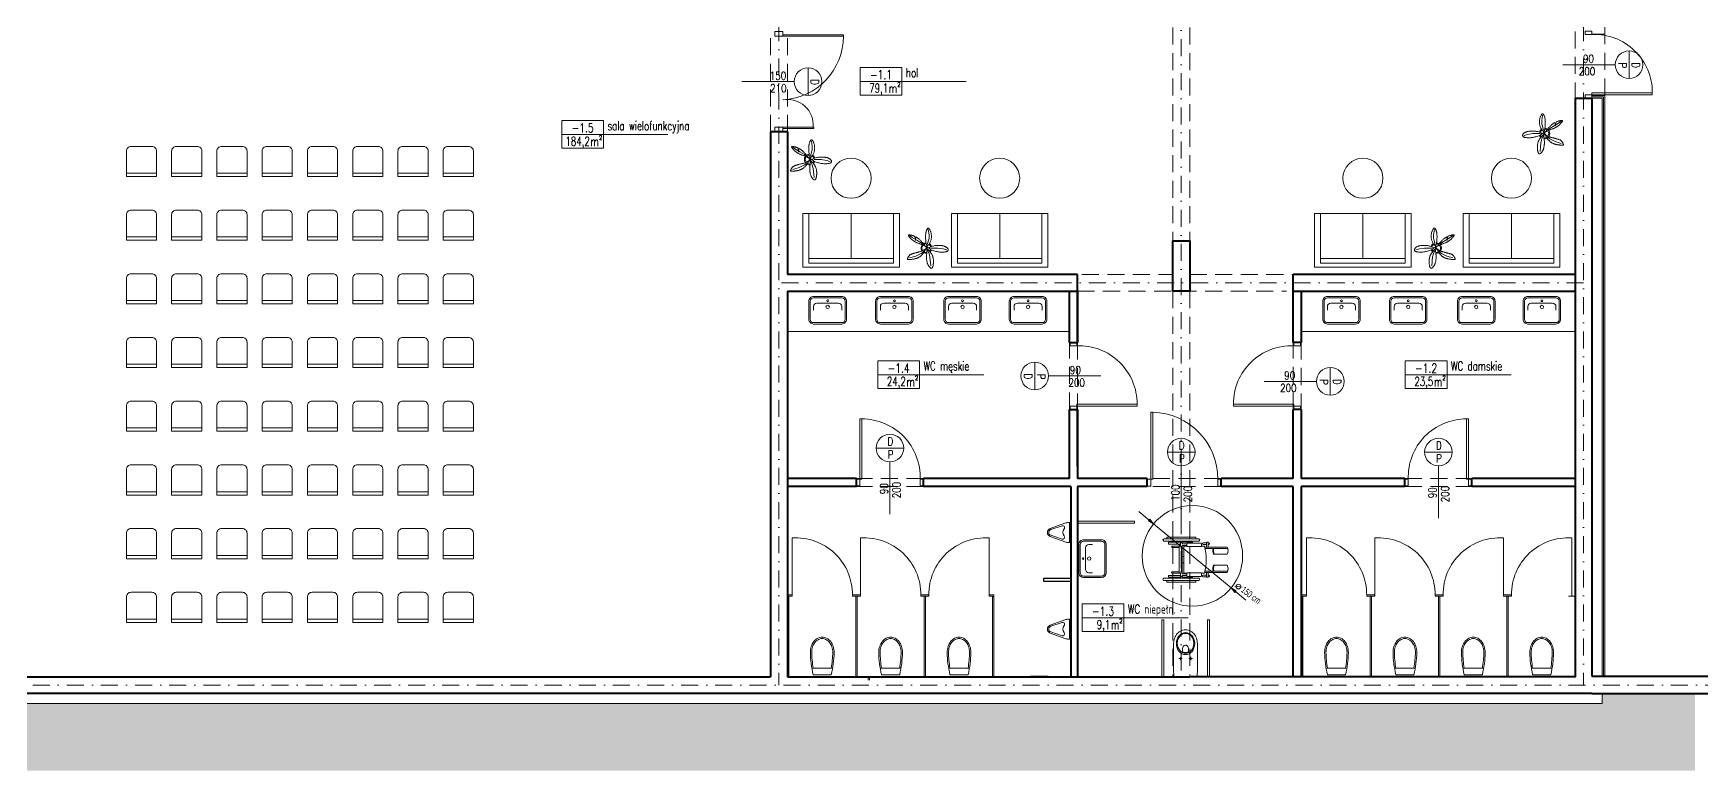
# Model space of a CAD drawing. Header units: millimetres. Extents: x -105266 to 178069, y 491 to 168574.
# Drawn here: x 16105 to 18593, y 27217 to 28316 of the extents above; entities that cross this region are included whole.
import ezdxf
from ezdxf.enums import TextEntityAlignment as Align

# ---------------------------------------------------------------- set-up
doc = ezdxf.new("R2010")
doc.units = ezdxf.units.MM
doc.linetypes.add('DASHDOT', pattern=[25.4, 12.7, -6.35, 0, -6.35])
doc.linetypes.add('DASHED', pattern=[19.05, 12.7, -6.35])
for name, color, linetype, lineweight in [('A- NAD', 111, 'DASHED', 15), ('A- TM meble', 9, 'Continuous', 13), ('A-MEBLE', 253, 'Continuous', 5), ('A-OSIE', 7, 'DASHDOT', 0), ('A-SCIANY DZIAŁOWE', 1, 'Continuous', 40), ('A-STOLARKA OKIENNA', 1, 'Continuous', 5), ('A-wykończenia', 6, 'Continuous', 13), ('A08_OPIS DRZWI_OKIEN', 9, 'Continuous', 9), ('A10_MATERIAL', 251, 'Continuous', 0), ('A13_WYPOSAZENIE SANITARNE', 41, 'Continuous', 9), ('A16_OPIS_POM', 2, 'Continuous', 9), ('SANITARIATY', 9, 'Continuous', 5), ('sciany murowane', 3, 'Continuous', 40), ('stolarka', 1, 'Continuous', 5)]:
    doc.layers.add(name, color=color, linetype=linetype, lineweight=lineweight)
doc.styles.add('ROMANS', font='romans', dxfattribs={"width": 0.7})
doc.styles.add('WYM', font='ROMANS.SHX', dxfattribs={"width": 0.75})

# ---------------------------------------------------------------- blocks, each defined once
blk = doc.blocks.new('MW-0-105')
at = {"layer": 'A13_WYPOSAZENIE SANITARNE', "linetype": 'ByBlock'}
for points in [[(-21, -41), (21, -41, 0.414214), (28, -34), (28, -7, 0.414214), (21, 0), (-21, 0, 0.414214), (-28, -7), (-28, -34, 0.414214)], [(-21, -39), (21, -39, 0.414214), (26, -34), (26, -7, 0.414214), (21, -2), (-21, -2, 0.414214), (-26, -7), (-26, -34, 0.414214)]]:
    blk.add_lwpolyline(points, format="xyb", close=True, dxfattribs=at)
blk.add_lwpolyline([(21, -20.5), (21, -15, 0.414214), (16, -10), (-16, -10, 0.414214), (-21, -15), (-21, -20.5)], format="xyb", dxfattribs=at)
for centre, radius in [((0, -15.5), 2.5), ((0, -6.3), 1.29)]:
    blk.add_circle(centre, radius, dxfattribs=at)
blk = doc.blocks.new('A$C3C107989')
at = {"layer": 'A13_WYPOSAZENIE SANITARNE', "lineweight": 0}
for points in [[(17.6, 0), (17.7, -12), (17.8, -23.9), (17.8, -47.8), (17.8, -49.8), (17.6, -51.8), (17.3, -53.7), (16.9, -55.7), (16.3, -57.6), (15.5, -59.4), (14.6, -61.2), (13.5, -62.8), (12.3, -64.3), (10.8, -65.7), (9.3, -67), (7.6, -68), (5.8, -68.8), (3.9, -69.5), (2, -69.9), (0, -70), (-2, -69.9), (-4, -69.5), (-5.8, -68.8), (-7.6, -68), (-9.3, -67), (-10.9, -65.7), (-12.3, -64.3), (-13.6, -62.8), (-14.7, -61.2), (-15.6, -59.4), (-16.3, -57.6), (-16.9, -55.7), (-17.3, -53.7), (-17.6, -51.8), (-17.8, -49.8), (-17.8, -47.8), (-17.8, -23.9), (-17.7, -12), (-17.6, 0)], [(-17.6, 0), (17.6, 0)]]:
    blk.add_lwpolyline(points, dxfattribs=at)
at = {"layer": 'A13_WYPOSAZENIE SANITARNE'}
for points in [[(-7.8, -24.5), (-7.8, -29.5)], [(7.7, -24.8), (7.7, -29.3)], [(-10.4, -27), (-5.1, -27)], [(5.1, -27), (10.2, -27)]]:
    blk.add_lwpolyline(points, dxfattribs=at)
at = {"layer": 'A13_WYPOSAZENIE SANITARNE', "lineweight": 0}
for points in [[(-7.8, -27.7), (-7.5, -27.7), (-7.2, -27.5), (-7.1, -27.3), (-7, -27), (-7.1, -26.7), (-7.2, -26.5), (-7.5, -26.3), (-7.8, -26.2), (-8, -26.3), (-8.3, -26.5), (-8.5, -26.7), (-8.5, -27), (-8.5, -27.3), (-8.3, -27.5), (-8, -27.7)], [(-4.5, -37.9), (-4.4, -37.6), (-4.3, -37.3), (-4.1, -37.1), (-3.8, -36.9), (-2.9, -36.5), (-2, -36.3), (-1, -36.1), (0, -36.1), (1, -36.1), (2, -36.3), (2.9, -36.5), (3.8, -36.9), (4.1, -37.1), (4.3, -37.3), (4.4, -37.6), (4.4, -37.9), (4.4, -40.7), (4.3, -42.1), (4, -43.5), (3.8, -44.2), (3.5, -44.9), (3.1, -45.5), (2.6, -46), (2, -46.4), (1.4, -46.7), (0.7, -47), (0, -47), (-0.7, -47), (-1.4, -46.7), (-2.1, -46.4), (-2.6, -46), (-3.1, -45.5), (-3.5, -44.9), (-3.8, -44.2), (-4, -43.5), (-4.3, -42.1), (-4.4, -40.7)]]:
    blk.add_lwpolyline(points, close=True, dxfattribs=at)
blk.add_circle((7.7, -27), 0.752, dxfattribs=at)
for centre, major_axis, ratio in [((0, -49.5), (0, -16.5), 0.829441), ((0, -49.9), (0, -14.8), 0.831158)]:
    blk.add_ellipse(centre, major_axis=major_axis, ratio=ratio, start_param=0, end_param=6.283185, dxfattribs=at)
blk = doc.blocks.new('ME-KRZ1')
at = {"linetype": 'Continuous'}
blk.add_line((45, 5), (0, 5), dxfattribs=at)
blk.add_lwpolyline([(0, 38, -0.414214), (7, 45), (38, 45, -0.414214), (45, 38), (45, 0), (0, 0)], format="xyb", close=True, dxfattribs=at)
blk = doc.blocks.new('A$C4C0942FF')
at = {"layer": 'A- TM meble', "rotation": 180}
for p in [(180, 0), (247.5, 0), (315, 0), (382.5, 0), (450, 0), (517.5, 0), (585, 0), (652.5, 0)]:
    blk.add_blockref('ME-KRZ1', p, dxfattribs=at)
blk = doc.blocks.new('MW-0-152')
at = {"layer": 'A13_WYPOSAZENIE SANITARNE', "linetype": 'ByBlock'}
blk.add_line((-15.5, -10), (15.5, -10), dxfattribs=at)
blk.add_lwpolyline([(-13.5, 0, 0.053819), (-17.7, -33.3, 0.078305), (-16.3, -42.2, 0.087719), (-12.6, -49.3, 0.105432), (-6.6, -54.4, 0.122623), (0, -56, 0.122623), (6.6, -54.4, 0.105432), (12.6, -49.3, 0.087719), (16.3, -42.2, 0.078305), (17.7, -33.3, 0.053819), (13.5, 0)], format="xyb", close=True, dxfattribs=at)
blk.add_lwpolyline([(-13.5, -10, 0.037963), (-15.7, -33.3, 0.078126), (-14.4, -41.6, 0.087719), (-11, -48.1, 0.105432), (-5.6, -52.6, 0.122623), (0, -54, 0.122623), (5.6, -52.6, 0.105432), (11, -48.1, 0.087719), (14.4, -41.6, 0.078126), (15.7, -33.3, 0.037963), (13.5, -10)], format="xyb", dxfattribs=at)
blk = doc.blocks.new('A$C0A0820CA')
at = {"layer": 'A-STOLARKA OKIENNA'}
for points in [[(5, 5), (5, 95), (8, 95), (8, 5)], [(0, 5), (5, 5), (5, -5), (0, -5)], [(95, 5), (100, 5), (100, -5), (95, -5)]]:
    blk.add_lwpolyline(points, close=True, dxfattribs=at)
blk.add_arc((8.4, 8.4), 86.6, 357.7776, 90.2803, dxfattribs=at)
blk = doc.blocks.new('MW-0-174')
at = {"layer": 'A13_WYPOSAZENIE SANITARNE'}
for points in [[(-6, -28.7, 0.71055), (6, -28.7), (14.2, -5.4, 0.08401), (15, -0.5), (15, 0), (-15, 0), (-15, -0.5, 0.08401), (-14.2, -5.4)], [(6, -7.5, -0.647842), (10, -11.2), (4.2, -28, -0.71055), (-4.2, -28), (-10, -11.2, -0.763455), (-5.2, -8, 0.366262), (5.2, -8, -0.077354)]]:
    blk.add_lwpolyline(points, format="xyb", close=True, dxfattribs=at)
blk = doc.blocks.new('A$C7F4767DA')
at = {"layer": 'A-STOLARKA OKIENNA'}
for points in [[(-1, -5), (-1, 0), (-11, 0), (-11, -5)], [(-1, -110), (-1, -105), (-11, -105), (-11, -110)], [(-1, -105), (99, -105), (99, -102), (-1, -102)]]:
    blk.add_lwpolyline(points, close=True, dxfattribs=at)
blk.add_arc((-0.1, -104.2), 99.2, 1.2503, 90.4946, dxfattribs=at)
blk = doc.blocks.new('A$C1EE77004')
at = {"layer": 'stolarka'}
for points in [[(143, 6), (143, 96), (145, 96), (145, 6)], [(5, 6), (5, 52), (7, 52), (7, 6)]]:
    blk.add_lwpolyline(points, dxfattribs=at)
for points in [[(7, -6), (7, 6), (0, 6), (0, -6)], [(143, 6), (143, -6), (150, -6), (150, 6)]]:
    blk.add_lwpolyline(points, close=True, dxfattribs=at)
for centre, radius, start, end in [((142.3, 1.6), 94.4, 89.5656, 177.338), ((9.7, 12.4), 38.8, 350.5292, 94.0577)]:
    blk.add_arc(centre, radius, start, end, dxfattribs=at)
blk = doc.blocks.new('opis-pomieszczenie')
for p, q in [((-64.8, 0), (99.9, 0)), ((0, 21.8), (0, -21.4))]:
    blk.add_line(p, q)
blk.add_lwpolyline([(0, 21.8), (-64.8, 21.8), (-64.8, -21.4), (0, -21.4)])
at = {"style": 'ROMANS', "width": 0.7}
for s, height, p in [('m', 14.3, (-13.8, -18)), ('2', 7.15, (-4.6, -8.4))]:
    blk.add_text(s, height=height, dxfattribs=at).set_placement(p, align=Align.CENTER)
blk.add_attdef('NR', text='', height=14.3, dxfattribs=at).set_placement((-32.4, 2.8), align=Align.CENTER)
for tag, p in [('POMIESZCZENIE', (6.3, 3.9)), ('POS', (6.3, -17.6))]:
    blk.add_attdef(tag, p, '', height=14.3, dxfattribs=at)
blk.add_attdef('POW', text='', height=14.3, dxfattribs=at).set_placement((-27, -17.4), align=Align.RIGHT)
blk = doc.blocks.new('drzwi opis')
for p, q in [((-29.3, 124.9), (29.3, 124.9)), ((0, 95.6), (0, -15.6))]:
    blk.add_line(p, q)
blk.add_circle((0, 124.9), 29.3)
at = {"style": 'ROMANS', "width": 0.7}
for tag, p in [('WDNR', (1.1, 127.5)), ('WDPPOZ', (0, 102.7))]:
    blk.add_attdef(tag, text='', height=17, dxfattribs=at).set_placement(p, align=Align.CENTER)
for tag, p in [('WDS', (-4.1, -6)), ('WDH', (22.5, -6.4))]:
    blk.add_attdef(tag, text='', height=17, rotation=90, dxfattribs=at).set_placement(p, align=Align.CENTER)
blk = doc.blocks.new('LOVESET6')
at = {"layer": 'A-MEBLE', "linetype": 'Continuous'}
for p, q in [((41.75, 0), (41.75, -40.00001)), ((-25.75, -3), (37.25, -3)), ((-25.75, -40.00001), (-25.75, -3)), ((-25.75, -6.5), (37.25, -6.5)), ((5.75, -40.00001), (5.75, -6.5)), ((37.25, -3), (37.25, -40.00001))]:
    blk.add_line(p, q, dxfattribs=at)
for points in [[(41.75, -40.00001), (-30.25, -40.00001), (-30.25, 0), (30.25, 0)], [(30.25, 0), (41.75, 0)]]:
    blk.add_lwpolyline(points, dxfattribs=at)
blk = doc.blocks.new('PLANT2')
at = {"layer": 'A-MEBLE'}
for p, q in [((-0.98, 9.39), (-1.42, 6.75)), ((-8.46, -0.29), (-5.82, 0.15)), ((-5.82, 0.15), (-2.3, 0.15)), ((-1.52, 0.24), (-0.49, 0.61)), ((-1.49, 0.11), (-0.47, 0.45)), ((-1.42, 6.75), (-1.42, 4.99)), ((-1.42, 4.99), (-0.54, 1.91)), ((-0.49, 0.59), (-0.51, 1.38)), ((-0.47, 0.45), (-0.49, -0.34)), ((-0.28, 0.69), (-0.38, 1.4)), ((-0.38, -0.36), (-0.34, 0.47)), ((-0.34, 0.47), (0.48, -0.55)), ((0.71, 1.31), (-0.28, 0.71)), ((-0.21, 0.55), (0.75, 1.23)), ((0.56, -0.53), (-0.21, 0.57)), ((2.54, 2.79), (1.66, 1.91)), ((4.74, 4.11), (2.54, 2.79)), ((6.94, 5.43), (4.74, 4.11)), ((8.26, 6.31), (6.94, 5.43)), ((-10.22, -0.73), (-8.46, -0.29)), ((-1.86, -4.25), (-2.3, -8.65)), ((-1.42, -2.49), (-1.86, -4.25)), ((-0.54, -0.73), (-1.42, -2.49)), ((1.22, -1.61), (2.54, -2.49)), ((2.54, -2.49), (5.18, -3.81)), ((5.18, -3.81), (8.26, -4.69))]:
    blk.add_line(p, q, dxfattribs=at)
for points in [[(-2, 3.16), (-2.16, 3.51), (-2.28, 3.86), (-2.38, 4.21), (-2.46, 4.54), (-2.52, 4.88), (-2.56, 5.21), (-2.58, 5.54), (-2.59, 5.87), (-2.58, 6.2), (-2.56, 6.53), (-2.53, 6.86), (-2.48, 7.18), (-2.42, 7.51), (-2.34, 7.82), (-2.25, 8.13), (-2.15, 8.44), (-2.03, 8.74), (-1.91, 9.02), (-1.77, 9.29), (-1.63, 9.52), (-1.48, 9.72), (-1.34, 9.88), (-1.19, 10), (-1.05, 10.05), (-0.92, 10.05), (-0.79, 9.99), (-0.67, 9.89), (-0.56, 9.75), (-0.45, 9.58), (-0.35, 9.38), (-0.26, 9.17), (-0.17, 8.95), (-0.09, 8.73), (-0.02, 8.51), (0.05, 8.29), (0.1, 8.05), (0.16, 7.82), (0.2, 7.57), (0.24, 7.32), (0.27, 7.05), (0.29, 6.76), (0.31, 6.47), (0.32, 6.15), (0.32, 5.82), (0.32, 5.46), (0.31, 5.09), (0.29, 4.69), (0.27, 4.26), (0.24, 3.81), (0.2, 3.35), (0.14, 2.9), (0.08, 2.47), (-0.01, 2.09), (-0.11, 1.77), (-0.24, 1.54), (-0.39, 1.4), (-0.57, 1.37), (-0.77, 1.45), (-0.98, 1.61), (-1.2, 1.84), (-1.42, 2.13), (-1.63, 2.45), (-1.83, 2.8), (-2, 3.16)], [(-3.98, 1.25), (-4.45, 1.33), (-4.9, 1.38), (-5.34, 1.42), (-5.77, 1.44), (-6.18, 1.44), (-6.57, 1.44), (-6.94, 1.42), (-7.28, 1.4), (-7.6, 1.37), (-7.89, 1.33), (-8.16, 1.29), (-8.41, 1.23), (-8.64, 1.18), (-8.86, 1.11), (-9.07, 1.04), (-9.26, 0.96), (-9.45, 0.87), (-9.63, 0.78), (-9.81, 0.69), (-9.97, 0.58), (-10.12, 0.48), (-10.26, 0.37), (-10.39, 0.26), (-10.51, 0.15), (-10.61, 0.04), (-10.7, -0.07), (-10.78, -0.18), (-10.84, -0.29), (-10.89, -0.4), (-10.92, -0.51), (-10.94, -0.62), (-10.95, -0.73), (-10.94, -0.84), (-10.92, -0.95), (-10.88, -1.05), (-10.81, -1.16), (-10.73, -1.26), (-10.61, -1.36), (-10.47, -1.45), (-10.29, -1.53), (-10.08, -1.61), (-9.84, -1.68), (-9.57, -1.75), (-9.27, -1.8), (-8.95, -1.84), (-8.61, -1.87), (-8.25, -1.89), (-7.87, -1.9), (-7.48, -1.89), (-7.07, -1.87), (-6.65, -1.83), (-6.22, -1.78), (-5.77, -1.71), (-5.31, -1.62), (-4.84, -1.51), (-4.35, -1.39), (-3.85, -1.24), (-3.36, -1.08), (-2.89, -0.9), (-2.45, -0.71), (-2.08, -0.51), (-1.78, -0.31), (-1.58, -0.12), (-1.49, 0.08), (-1.53, 0.27), (-1.67, 0.45), (-1.92, 0.62), (-2.24, 0.78), (-2.63, 0.92), (-3.06, 1.05), (-3.52, 1.16), (-3.98, 1.25)], [(2.4, 3.45), (2.66, 3.75), (2.92, 4.02), (3.17, 4.27), (3.41, 4.51), (3.65, 4.73), (3.89, 4.93), (4.13, 5.11), (4.38, 5.29), (4.63, 5.44), (4.88, 5.59), (5.14, 5.72), (5.4, 3.85), (5.66, 5.96), (5.92, 6.06), (6.18, 6.15), (6.43, 6.24), (6.67, 6.32), (6.91, 6.39), (7.14, 6.46), (7.35, 6.52), (7.56, 6.57), (7.76, 6.61), (7.94, 6.65), (8.12, 6.68), (8.27, 6.7), (8.42, 6.72), (8.54, 6.72), (8.65, 6.72), (8.73, 6.7), (8.8, 6.66), (8.84, 6.61), (8.85, 6.53), (8.84, 6.44), (8.8, 6.33), (8.73, 6.2), (8.65, 6.06), (8.54, 5.9), (8.42, 5.73), (8.27, 5.55), (8.12, 5.36), (7.94, 5.16), (7.76, 4.96), (7.57, 4.76), (7.36, 4.56), (7.15, 4.37), (6.94, 4.17), (6.72, 3.99), (6.5, 3.82), (6.28, 3.66), (6.06, 3.52), (5.83, 3.38), (5.6, 3.25), (5.37, 3.13), (5.12, 3.02), (4.86, 2.9), (4.6, 2.79), (4.31, 2.68), (4.02, 2.57), (3.72, 2.46), (3.41, 2.34), (3.1, 2.23), (2.79, 2.1), (2.48, 1.97), (2.18, 1.84), (1.88, 1.7), (1.6, 1.56), (1.34, 1.44), (1.11, 1.34), (0.93, 1.26), (0.79, 1.23), (0.72, 1.25), (0.71, 1.33), (0.77, 1.47), (0.9, 1.67), (1.08, 1.92), (1.3, 2.2), (1.56, 2.5), (1.83, 2.82), (2.12, 3.14), (2.4, 3.45)], [(-1.78, -1.61), (-1.97, -1.83), (-2.15, -2.05), (-2.33, -2.27), (-2.49, -2.5), (-2.64, -2.72), (-2.78, -2.96), (-2.91, -3.2), (-3.03, -3.44), (-3.13, -3.69), (-3.22, -3.95), (-3.3, -4.21), (-3.37, -4.48), (-3.43, -4.75), (-3.47, -5.02), (-3.51, -5.29), (-3.54, -5.57), (-3.57, -5.84), (-3.59, -6.12), (-3.6, -6.39), (-3.6, -6.66), (-3.6, -6.92), (-3.59, -7.19), (-3.57, -7.44), (-3.54, -7.69), (-3.51, -7.94), (-3.48, -8.17), (-3.43, -8.4), (-3.39, -8.61), (-3.34, -8.81), (-3.29, -8.99), (-3.23, -9.16), (-3.18, -9.31), (-3.12, -9.43), (-3.07, -9.54), (-3.01, -9.63), (-2.96, -9.71), (-2.9, -9.77), (-2.85, -9.82), (-2.79, -9.86), (-2.74, -9.89), (-2.68, -9.92), (-2.63, -9.93), (-2.57, -9.94), (-2.51, -9.94), (-2.44, -9.93), (-2.38, -9.9), (-2.3, -9.87), (-2.22, -9.82), (-2.14, -9.76), (-2.05, -9.68), (-1.95, -9.6), (-1.85, -9.5), (-1.74, -9.39), (-1.64, -9.27), (-1.53, -9.15), (-1.42, -9.01), (-1.31, -8.87), (-1.2, -8.72), (-1.09, -8.56), (-0.99, -8.39), (-0.89, -8.2), (-0.79, -8), (-0.7, -7.78), (-0.61, -7.55), (-0.53, -7.29), (-0.46, -7.02), (-0.39, -6.73), (-0.34, -6.44), (-0.28, -6.14), (-0.24, -5.85), (-0.2, -5.55), (-0.17, -5.27), (-0.15, -5), (-0.13, -4.75), (-0.12, -4.5), (-0.12, -4.26), (-0.12, -4.02), (-0.13, -3.78), (-0.15, -3.54), (-0.17, -3.29), (-0.2, -3.04), (-0.24, -2.79), (-0.27, -2.53), (-0.31, -2.28), (-0.34, -2.02), (-0.37, -1.78), (-0.38, -1.54), (-0.39, -1.31), (-0.39, -1.1), (-0.37, -0.91), (-0.36, -0.73), (-0.35, -0.59), (-0.34, -0.47), (-0.36, -0.4), (-0.4, -0.36), (-0.46, -0.36), (-0.56, -0.41), (-0.69, -0.5), (-0.84, -0.63), (-1.01, -0.79), (-1.2, -0.97), (-1.39, -1.17), (-1.59, -1.39), (-1.78, -1.61)], [(0.93, -1.68), (1.05, -1.88), (1.18, -2.08), (1.32, -2.28), (1.47, -2.49), (1.63, -2.69), (1.81, -2.9), (1.99, -3.1), (2.18, -3.29), (2.37, -3.48), (2.57, -3.66), (2.78, -3.84), (2.98, -4), (3.19, -4.15), (3.39, -4.29), (3.59, -4.42), (3.79, -4.54), (3.98, -4.64), (4.16, -4.73), (4.35, -4.82), (4.53, -4.89), (4.72, -4.95), (4.91, -5.01), (5.12, -5.07), (5.33, -5.13), (5.56, -5.18), (5.79, -5.24), (6.04, -5.29), (6.29, -5.34), (6.55, -5.38), (6.8, -5.43), (7.06, -5.46), (7.31, -5.49), (7.55, -5.52), (7.79, -5.54), (8.01, -5.55), (8.23, -5.56), (8.42, -5.56), (8.61, -5.57), (8.77, -5.57), (8.92, -5.57), (9.05, -5.57), (9.16, -5.56), (9.24, -5.55), (9.31, -5.53), (9.35, -5.5), (9.38, -5.44), (9.38, -5.37), (9.36, -5.27), (9.32, -5.15), (9.27, -5.01), (9.2, -4.84), (9.11, -4.67), (9.02, -4.49), (8.92, -4.3), (8.81, -4.12), (8.7, -3.95), (8.59, -3.8), (8.48, -3.65), (8.36, -3.52), (8.24, -3.39), (8.12, -3.28), (7.98, -3.18), (7.83, -3.09), (7.68, -3), (7.5, -2.92), (7.32, -2.85), (7.13, -2.78), (6.93, -2.72), (6.73, -2.66), (6.53, -2.6), (6.33, -2.54), (6.14, -2.49), (5.95, -2.43), (5.76, -2.38), (5.58, -2.32), (5.39, -2.27), (5.21, -2.21), (5.01, -2.16), (4.81, -2.1), (4.6, -2.05), (4.37, -1.99), (4.13, -1.94), (3.89, -1.88), (3.63, -1.82), (3.38, -1.75), (3.12, -1.69), (2.87, -1.61), (2.62, -1.53), (2.37, -1.45), (2.14, -1.36), (1.91, -1.26), (1.7, -1.17), (1.5, -1.07), (1.32, -0.98), (1.15, -0.89), (1, -0.8), (0.87, -0.72), (0.77, -0.65), (0.68, -0.6), (0.61, -0.55), (0.55, -0.53), (0.52, -0.52), (0.5, -0.54), (0.49, -0.58), (0.5, -0.65), (0.52, -0.74), (0.55, -0.86), (0.6, -0.99), (0.66, -1.15), (0.74, -1.31), (0.83, -1.49), (0.93, -1.68)]]:
    blk.add_lwpolyline(points, close=True, dxfattribs=at)
for radius, start, end in [(2.64, 123.8022, 163.3846), (2.2, 123.3061, 164.633), (2.2, 56.15609, 85.85655), (2.64, 55.46214, 85.13479), (2.2, 323.0276, 39.40367), (2.64, 325.816, 37.09704), (2.64, 200.5744, 226.3792), (2.2, 199.7262, 226.28), (2.2, 263.9554, 299.0217), (2.64, 266.0481, 299.6067)]:
    blk.add_arc((-0.1, 0.15), radius, start, end, dxfattribs=at)
blk = doc.blocks.new('A$C594607AF')
at = {"layer": 'A-MEBLE'}
for p, q in [((46.8, 67.9), (-5.2, 67.9)), ((-5.2, 64.7), (46.8, 64.7)), ((42.4, 70.5), (-0.8, 70.5)), ((-0.8, 70.5), (-0.8, 67.9)), ((1.8, 63), (1.8, 60.4)), ((19.6, 63), (1.8, 63)), ((19.6, 60.4), (1.8, 60.4)), ((7.2, 57.1), (6.6, 57.1)), ((6.6, 55.3), (17.5, 55.3)), ((9.6, 57.1), (9, 57.1)), ((12.1, 57.1), (11.4, 57.1)), ((14.6, 57.1), (13.9, 57.1)), ((17.5, 57.1), (16.4, 57.1)), ((17.5, 57.1), (19.9, 57.1)), ((17.5, 16.9), (17.5, 57.1)), ((17.5, 57.1), (19.9, 57.1)), ((19.6, 64.7), (19.6, 57.1)), ((22.1, 64.7), (22.1, 60.6)), ((37.3, 63), (22.1, 63)), ((22.1, 60.6), (29, 60.6)), ((22.1, 58.1), (29, 58.1)), ((22.1, 58.1), (22.1, 41.7)), ((24.6, 57.1), (29.2, 57.1)), ((24.6, 16.9), (24.6, 57.1)), ((24.6, 57.1), (29.2, 57.1)), ((50.7, 61.9), (29.3, 61.9)), ((50.7, 61.9), (29.3, 61.9)), ((29.3, 56.8), (50.7, 56.8)), ((29.3, 56.8), (50.7, 56.8)), ((37.3, 63), (37.3, 61.9)), ((42.4, 70.5), (42.4, 67.9)), ((50.8, 57.1), (55.4, 57.1)), ((50.8, 57.1), (55.4, 57.1)), ((58.5, 62.3), (53.3, 62.3)), ((53.3, 59.9), (58.5, 59.9)), ((55.7, 55.9), (89.3, 55.9)), ((56.1, 53.9), (90.1, 53.9)), ((58.5, 55.9), (58.5, 63.1)), ((58.5, 63.1), (60.7, 63.1)), ((60.7, 63.1), (60.7, 55.9)), ((62.1, 62.3), (60.7, 62.3)), ((62.1, 59.9), (60.7, 59.9)), ((22.1, 41.7), (24.6, 41.7)), ((24.6, 41.7), (22.1, 41.7)), ((24.6, 32.3), (22.1, 32.3)), ((22.1, 15.9), (22.1, 32.3)), ((89.3, 45.3), (68.9, 45.3)), ((89.3, 28.7), (68.9, 28.7)), ((-5.2, 9.3), (46.8, 9.3)), ((46.8, 6.1), (-5.2, 6.1)), ((-0.8, 3.5), (-0.8, 6.1)), ((42.4, 3.5), (-0.8, 3.5)), ((1.8, 11), (1.8, 13.6)), ((19.6, 13.6), (1.8, 13.6)), ((19.6, 11), (1.8, 11)), ((6.6, 18.7), (17.5, 18.7)), ((7.2, 16.9), (6.6, 16.9)), ((9.6, 16.9), (9, 16.9)), ((12.1, 16.9), (11.4, 16.9)), ((14.6, 16.9), (13.9, 16.9)), ((17.5, 16.9), (16.4, 16.9)), ((17.5, 16.9), (19.9, 16.9)), ((19.6, 9.3), (19.6, 16.9)), ((22.1, 15.9), (29, 15.9)), ((22.1, 13.4), (29, 13.4)), ((22.1, 9.3), (22.1, 13.4)), ((37.3, 11), (22.1, 11)), ((24.6, 16.9), (29.2, 16.9)), ((29.3, 17.2), (50.7, 17.2)), ((50.7, 12.1), (29.3, 12.1)), ((37.3, 11), (37.3, 12.1)), ((42.4, 3.5), (42.4, 6.1)), ((50.8, 16.9), (55.4, 16.9)), ((53.3, 14.1), (58.5, 14.1)), ((58.5, 11.7), (53.3, 11.7)), ((55.7, 18.1), (89.3, 18.1)), ((56.1, 20.1), (90.1, 20.1)), ((58.5, 18.1), (58.5, 10.9)), ((58.5, 10.9), (60.7, 10.9)), ((60.7, 10.9), (60.7, 18.1)), ((62.1, 14.1), (60.7, 14.1)), ((62.1, 11.7), (60.7, 11.7))]:
    blk.add_line(p, q, dxfattribs=at)
for centre, radius, start, end in [((-5, 66.3), 1.62, 83.3484, 263.3484), ((8.8, 56.2), 2.43, 157.5799, 202.4201), ((8.1, 59.4), 2.43, 248.7013, 291.2987), ((10.5, 59.4), 2.43, 248.7013, 291.2987), ((13, 59.4), 2.43, 248.7013, 291.2987), ((15.5, 59.4), 2.43, 248.7013, 291.2987), ((-64.5, 37), 86.8, 346.5803, 13.4197), ((35.8, 59.4), 6.91, 158.6958, 201.3042), ((35.8, 59.4), 6.91, 158.6958, 201.3042), ((46.7, 66.3), 1.62, 276.6516, 96.6516), ((44.2, 59.4), 6.91, 338.6958, 21.3042), ((44.2, 59.4), 6.91, 338.6958, 21.3042), ((53.7, 61.1), 1.29, 111.1935, 248.8065), ((-29, 37), 86.8, 346.5803, 13.4197), ((61.6, 61.1), 1.29, 291.1935, 68.8065), ((80.7, 50.6), 12.9, 165.0649, 204.3854), ((80.7, 50.6), 11.7, 165.0649, 207.0325), ((77.6, 50.6), 12.9, 335.6146, 24.3854), ((80.7, 23.4), 12.9, 155.6146, 194.9351), ((80.7, 23.4), 11.7, 152.9675, 194.9351), ((77.6, 23.4), 12.9, 335.6146, 24.3854), ((-5, 7.7), 1.62, 96.6516, 276.6516), ((8.8, 17.8), 2.43, 157.5799, 202.4201), ((8.1, 14.6), 2.43, 68.7013, 111.2987), ((10.5, 14.6), 2.43, 68.7013, 111.2987), ((13, 14.6), 2.43, 68.7013, 111.2987), ((15.5, 14.6), 2.43, 68.7013, 111.2987), ((35.8, 14.6), 6.91, 158.6958, 201.3042), ((46.7, 7.7), 1.62, 263.3484, 83.3484), ((44.2, 14.6), 6.91, 338.6958, 21.3042), ((53.7, 12.9), 1.29, 111.1935, 248.8065), ((61.6, 12.9), 1.29, 291.1935, 68.8065)]:
    blk.add_arc(centre, radius, start, end, dxfattribs=at)

msp = doc.modelspace()

# ---------------------------------------------------------------- hatches: boundary and pattern name
at = {"layer": 'A-MEBLE'}
h = msp.add_hatch(color=256, dxfattribs=at)
h.dxf.hatch_style = 1
h.paths.add_polyline_path([(17770.06, 27591.82), (17775.55, 27585.12), (17767.97, 27589.31)])
h = msp.add_hatch(color=256, dxfattribs=at)
h.dxf.hatch_style = 1
h.paths.add_polyline_path([(17898.73, 27485.36), (17891.13, 27489.51), (17896.65, 27482.84)])
at = {"layer": 'A10_MATERIAL'}
h = msp.add_hatch(dxfattribs=at)
h.set_pattern_fill('AR-SAND', color=256, scale=0.5, angle=45)
h.paths.add_polyline_path([(18582.83, 27331.99), (18444.26, 27331.99), (18444.26, 27316.99), (15389.26, 27316.99), (15389.26, 29171.99), (17804.26, 29171.99), (17804.26, 29271.99), (15389.26, 29271.99), (15289.26, 29271.99), (15289.26, 27316.99), (15289.26, 27216.99), (18429.26, 27216.99), (18582.83, 27216.99)])

# ---------------------------------------------------------------- linework, layer by layer
for p, q in [((17611.92, 27498.82), (17611.92, 27503.82)), ((17611.92, 27503.82), (17651.92, 27503.82)), ((17651.92, 27498.82), (17611.92, 27498.82))]:
    msp.add_line(p, q)
at = {"layer": 'A- NAD', "ltscale": 2}
for p, q in [((17804.26, 27956.99), (17804.26, 28531.99)), ((17829.26, 27956.99), (17829.26, 28531.99)), ((17204.26, 28169.49), (17204.26, 28319.49)), ((17229.26, 28169.49), (17229.26, 28319.49)), ((18404.26, 28319.49), (18404.26, 28219.99)), ((18448.26, 28223.99), (18448.26, 28315.49)), ((17668.45, 27956.99), (17804.26, 27956.99)), ((17829.26, 27956.99), (17990.08, 27956.99)), ((17661.89, 27931.99), (17973.52, 27931.99)), ((17804.26, 27931.99), (17804.26, 27356.99)), ((17829.26, 27931.99), (17829.26, 27356.99)), ((17649.89, 27755.57), (17649.89, 27855.57)), ((17661.89, 27855.57), (17661.89, 27755.57)), ((17983.52, 27755.57), (17983.52, 27855.57)), ((17995.52, 27855.57), (17995.52, 27755.57)), ((17432.26, 27652.48), (17332.26, 27652.48)), ((17876.12, 27652.48), (17766.12, 27652.48)), ((18150.26, 27652.48), (18250.26, 27652.48)), ((17432.26, 27640.48), (17332.26, 27640.48)), ((17876.12, 27640.48), (17766.12, 27640.48)), ((18150.26, 27640.48), (18250.26, 27640.48))]:
    msp.add_line(p, q, dxfattribs=at)
at = {"layer": 'A- TM meble'}
for p, q in [((18404.26, 27476.99), (18394.15, 27476.99)), ((18404.26, 27356.99), (18404.26, 27476.99))]:
    msp.add_line(p, q, dxfattribs=at)
at = {"layer": 'A-MEBLE'}
for p, q in [((17649.89, 27871.99), (17229.26, 27871.99)), ((18404.26, 27871.99), (17995.52, 27871.99)), ((17891.13, 27489.51), (17775.45, 27585))]:
    msp.add_line(p, q, dxfattribs=at)
for points in [[(17775.55, 27585.12), (17753.51, 27603.47)], [(17661.89, 27589.19), (17746.89, 27589.19), (17746.89, 27586.19), (17661.89, 27586.19), (17661.89, 27589.19)], [(17229.26, 27356.99), (17229.26, 27478.99), (17236.26, 27478.99), (17236.26, 27476.99), (17231.26, 27476.99), (17231.26, 27356.99)], [(17891.13, 27489.51), (17913.24, 27471.26)], [(17996.26, 27356.99), (17996.26, 27478.99), (18003.26, 27478.99), (18003.26, 27476.99), (17998.26, 27476.99), (17998.26, 27356.99)], [(17787.5, 27356.99), (17787.5, 27441.99), (17790.5, 27441.99), (17790.5, 27356.99), (17787.5, 27356.99)], [(17858.68, 27356.99), (17858.68, 27441.99), (17855.68, 27441.99), (17855.68, 27356.99), (17858.68, 27356.99)]]:
    msp.add_lwpolyline(points, dxfattribs=at)
for points in [[(17770.06, 27591.82), (17775.55, 27585.12), (17767.97, 27589.31)], [(17898.73, 27485.36), (17891.13, 27489.51), (17896.65, 27482.84)]]:
    msp.add_lwpolyline(points, close=True, dxfattribs=at)
for centre, radius in [((17324.35, 28100.43), 29.9), ((17545.93, 28100.43), 29.9), ((18087.6, 28100.43), 29.9), ((18309.18, 28100.43), 29.9), ((17833.29, 27537.26), 75)]:
    msp.add_circle(centre, radius, dxfattribs=at)
at = {"layer": 'A-OSIE', "ltscale": 2}
for p, q in [((17816.76, 29529.46), (17816.76, 27344.49)), ((17216.76, 29144.49), (17216.76, 27344.49)), ((18416.76, 29144.49), (18416.76, 27344.49)), ((18416.76, 27944.49), (17216.76, 27944.49)), ((18776, 27344.49), (15416.76, 27344.49))]:
    msp.add_line(p, q, dxfattribs=at)
at = {"layer": 'A-SCIANY DZIAŁOWE'}
for p, q in [((17649.89, 27855.57), (17649.89, 27931.99)), ((17661.89, 27931.99), (17661.89, 27855.57)), ((17661.89, 27855.57), (17661.89, 27931.99)), ((17983.52, 27855.57), (17983.52, 27931.99)), ((17995.52, 27931.99), (17995.52, 27855.57)), ((17649.89, 27855.57), (17661.89, 27855.57)), ((17995.52, 27855.57), (17983.52, 27855.57)), ((17649.89, 27652.48), (17649.89, 27755.57)), ((17649.89, 27755.57), (17661.89, 27755.57)), ((17661.89, 27755.57), (17661.89, 27652.48)), ((17661.89, 27670.48), (17661.89, 27755.57)), ((17983.52, 27652.48), (17983.52, 27755.57)), ((17995.52, 27755.57), (17983.52, 27755.57)), ((17995.52, 27755.57), (17995.52, 27652.48)), ((17332.26, 27652.48), (17229.26, 27652.48)), ((17332.26, 27640.48), (17332.26, 27652.48)), ((17649.89, 27652.48), (17432.26, 27652.48)), ((17432.26, 27640.48), (17432.26, 27652.48)), ((17766.12, 27652.48), (17661.89, 27652.48)), ((17766.12, 27640.48), (17766.12, 27652.48)), ((17983.52, 27652.48), (17876.12, 27652.48)), ((17876.12, 27640.48), (17876.12, 27652.48)), ((18150.26, 27652.48), (17995.52, 27652.48)), ((18150.26, 27640.48), (18150.26, 27652.48)), ((18404.26, 27652.48), (18250.26, 27652.48)), ((18250.26, 27640.48), (18250.26, 27652.48)), ((17332.26, 27640.48), (17229.26, 27640.48)), ((17651.92, 27640.48), (17432.26, 27640.48)), ((17651.92, 27640.48), (17651.92, 27357.16)), ((17661.89, 27640.48), (17661.89, 27357.16)), ((17766.12, 27640.48), (17661.89, 27640.48)), ((17983.52, 27640.48), (17876.12, 27640.48)), ((17983.52, 27356.99), (17983.52, 27640.48)), ((17995.52, 27640.48), (17995.52, 27356.99)), ((18150.26, 27640.48), (17995.52, 27640.48)), ((18404.26, 27640.48), (18250.26, 27640.48))]:
    msp.add_line(p, q, dxfattribs=at)
at = {"layer": 'A-STOLARKA OKIENNA'}
for p, q in [((17236.26, 27478.99), (17236.26, 27563.99)), ((17338.26, 27478.99), (17338.26, 27563.99)), ((17530.26, 27478.99), (17530.26, 27563.99)), ((18003.26, 27478.99), (18003.26, 27563.99)), ((18105.26, 27478.99), (18105.26, 27563.99)), ((18297.26, 27478.99), (18297.26, 27563.99)), ((18399.26, 27563.99), (18399.26, 27476.99))]:
    msp.add_line(p, q, dxfattribs=at)
for centre, start, end in [((17241.86, 27479.77), 359.46992, 93.80323), ((17343.86, 27479.77), 359.46992, 93.80323), ((17524.67, 27479.77), 86.19677, 180.53008), ((18008.86, 27479.77), 359.46992, 93.80323), ((18110.86, 27479.77), 359.46992, 93.80323), ((18291.67, 27479.77), 86.19677, 180.53008), ((18393.67, 27479.77), 86.19677, 180.53008)]:
    msp.add_arc(centre, 84.41, start, end, dxfattribs=at)
at = {"layer": 'A-wykończenia'}
for p, q in [((18448.26, 28773.99), (18448.26, 28315.49)), ((18429.26, 28315.49), (18448.26, 28315.49)), ((18429.26, 28223.99), (18448.26, 28223.99)), ((18429.26, 28221.99), (18446.26, 28221.99)), ((18429.26, 28219.99), (18444.26, 28219.99)), ((18444.26, 28219.99), (18444.26, 27357.99)), ((18446.26, 28221.99), (18446.26, 27357.99)), ((18448.26, 28223.99), (18448.26, 27357.99)), ((18444.26, 27331.99), (18444.26, 27316.99)), ((18444.26, 27316.99), (15389.26, 27316.99))]:
    msp.add_line(p, q, dxfattribs=at)
at = {"layer": 'A16_OPIS_POM'}
msp.add_line((17896.56, 27492.04), (17907.51, 27490.47), dxfattribs=at)
msp.add_circle((17902.06, 27491.43), 3.53, dxfattribs=at)
at = {"layer": 'SANITARIATY'}
for p, q in [((17338.26, 27478.99), (17326.26, 27478.99)), ((17326.26, 27478.99), (17326.26, 27476.99)), ((17338.26, 27476.99), (17326.26, 27476.99)), ((17331.26, 27476.99), (17331.26, 27356.99)), ((17333.26, 27476.99), (17333.26, 27356.99)), ((17338.26, 27478.99), (17338.26, 27476.99)), ((17338.26, 27478.99), (17338.26, 27476.99)), ((17440.26, 27478.99), (17428.26, 27478.99)), ((17428.26, 27478.99), (17428.26, 27476.99)), ((17440.26, 27476.99), (17428.26, 27476.99)), ((17433.26, 27476.99), (17433.26, 27356.99)), ((17435.26, 27476.99), (17435.26, 27356.99)), ((17440.26, 27478.99), (17440.26, 27476.99)), ((17440.26, 27478.99), (17440.26, 27476.99)), ((17537.26, 27478.99), (17530.26, 27478.99)), ((17530.26, 27478.99), (17530.26, 27476.99)), ((17537.26, 27476.99), (17530.26, 27476.99)), ((17535.26, 27476.99), (17535.26, 27356.99)), ((17537.26, 27478.99), (17537.26, 27476.99)), ((17537.26, 27476.99), (17537.26, 27356.99)), ((18105.26, 27478.99), (18093.26, 27478.99)), ((18093.26, 27478.99), (18093.26, 27476.99)), ((18105.26, 27476.99), (18093.26, 27476.99)), ((18098.26, 27476.99), (18098.26, 27356.99)), ((18100.26, 27476.99), (18100.26, 27356.99)), ((18105.26, 27478.99), (18105.26, 27476.99)), ((18105.26, 27478.99), (18105.26, 27476.99)), ((18207.26, 27478.99), (18195.26, 27478.99)), ((18195.26, 27478.99), (18195.26, 27476.99)), ((18207.26, 27476.99), (18195.26, 27476.99)), ((18200.26, 27476.99), (18200.26, 27356.99)), ((18202.26, 27476.99), (18202.26, 27356.99)), ((18207.26, 27478.99), (18207.26, 27476.99)), ((18207.26, 27478.99), (18207.26, 27476.99)), ((18297.26, 27478.99), (18297.26, 27476.99)), ((18309.26, 27478.99), (18297.26, 27478.99)), ((18309.26, 27476.99), (18297.26, 27476.99)), ((18302.26, 27476.99), (18302.26, 27356.99)), ((18304.26, 27476.99), (18304.26, 27356.99)), ((18309.26, 27478.99), (18309.26, 27476.99)), ((18309.26, 27478.99), (18309.26, 27476.99)), ((17351.88, 27356.99), (17349.88, 27356.99))]:
    msp.add_line(p, q, dxfattribs=at)
at = {"layer": 'SANITARIATY', "ltscale": 0.05}
for p, q in [((17338.26, 27478.99), (17333.26, 27478.99)), ((17338.26, 27476.99), (17333.26, 27476.99)), ((17440.26, 27478.99), (17435.26, 27478.99)), ((17440.26, 27476.99), (17435.26, 27476.99)), ((17537.26, 27478.99), (17537.26, 27478.99)), ((17537.26, 27476.99), (17537.26, 27476.99)), ((18105.26, 27478.99), (18100.26, 27478.99)), ((18105.26, 27476.99), (18100.26, 27476.99)), ((18207.26, 27478.99), (18202.26, 27478.99)), ((18207.26, 27476.99), (18202.26, 27476.99)), ((18309.26, 27478.99), (18304.26, 27478.99)), ((18309.26, 27476.99), (18304.26, 27476.99)), ((17349.88, 27356.99), (17349.88, 27351.99)), ((17351.88, 27356.99), (17351.88, 27351.99))]:
    msp.add_line(p, q, dxfattribs=at)
at = {"layer": 'sciany murowane'}
for p, q in [((18404.26, 28219.99), (18429.26, 28219.99)), ((18429.26, 28219.99), (18429.26, 27357.99)), ((17204.26, 28169.49), (17204.26, 27356.99)), ((17229.26, 28169.49), (17204.26, 28169.49)), ((17229.26, 28169.49), (17229.26, 27956.99)), ((17661.89, 27956.99), (17229.26, 27956.99)), ((17648.76, 27944.49), (17648.76, 27944.49)), ((17661.89, 27931.99), (17661.89, 27956.99)), ((17804.26, 27931.99), (17804.26, 27956.99)), ((17829.26, 27956.99), (17829.26, 27931.99)), ((18404.26, 27956.99), (17983.52, 27956.99)), ((17983.52, 27931.99), (17983.52, 27956.99)), ((17229.26, 27931.99), (17229.26, 27356.99)), ((17229.26, 27931.99), (17661.89, 27931.99)), ((17829.26, 27931.99), (17804.26, 27931.99)), ((17983.52, 27931.99), (18404.26, 27931.99)), ((15429.26, 27356.99), (17204.26, 27356.99)), ((17229.26, 27356.99), (17804.26, 27356.99)), ((17630.46, 27356.99), (17829.26, 27356.99)), ((18429.26, 27357.99), (18782.83, 27357.99)), ((18429.26, 27331.99), (15404.26, 27331.99)), ((18429.26, 27331.99), (18782.83, 27331.99))]:
    msp.add_line(p, q, dxfattribs=at)
for points in [[(18404.26, 28219.99), (18404.26, 27356.99), (17829.26, 27356.99)], [(17804.26, 27956.99), (17804.26, 28006.99), (17829.26, 28006.99), (17829.26, 27956.99)], [(17618.46, 27356.99), (17591.76, 27356.99)]]:
    msp.add_lwpolyline(points, dxfattribs=at)

# ---------------------------------------------------------------- block references
at = {"xscale": -1}
for name, p, rotation in [('A$C1EE77004', (17216.76, 28169.49), 270), ('A$C0A0820CA', (18424.26, 28219.99), 270.000000029434), ('A$C0A0820CA', (17655.89, 27755.57), 270.0000000139198), ('A$C7F4767DA', (17876.12, 27652.45), 270)]:
    msp.add_blockref(name, p, dxfattribs=dict(at, rotation=rotation))
at = {"yscale": 3, "zscale": 3}
for p, xscale in [((18358.65, 28166.48), 3), ((17262.24, 28127.7), -3), ((17436.36, 27995.9), -3), ((18197.17, 27995.9), 3)]:
    msp.add_blockref('PLANT2', p, dxfattribs=dict(at, xscale=xscale))
for name, p, rotation in [('A$C4C0942FF', (16895.99, 28103), 180), ('A$C4C0942FF', (16895.99, 28008), 180), ('A$C4C0942FF', (16895.99, 27913), 180), ('A$C4C0942FF', (16895.99, 27818), 180), ('A$C0A0820CA', (17989.52, 27755.57), 89.99999998657852), ('A$C4C0942FF', (16895.99, 27723), 180), ('A$C4C0942FF', (16895.99, 27628), 180), ('A$C4C0942FF', (16895.99, 27533), 180), ('A$C4C0942FF', (16895.99, 27438), 180), ('A$C3C107989', (17823.09, 27356.99), 180)]:
    msp.add_blockref(name, p, dxfattribs=dict(rotation=rotation))
at = {"yscale": 2, "zscale": 2, "rotation": 180}
for p, xscale in [((17312.85, 27967.66), -2), ((17534.43, 27967.66), -2), ((18099.1, 27967.66), 2), ((18320.68, 27967.66), 2)]:
    msp.add_blockref('LOVESET6', p, dxfattribs=dict(at, xscale=xscale))
for name, p in [('A$C0A0820CA', (17332.26, 27646.48)), ('A$C594607AF', (17795.98, 27494.54))]:
    msp.add_blockref(name, p)
at = {"xscale": -1}
msp.add_blockref('A$C0A0820CA', (18250.26, 27646.48), dxfattribs=at)
at = {"layer": 'A-MEBLE'}
for name, p, rotation in [('MW-0-105', (17289.39, 27924.05), 359.9999999865785), ('MW-0-105', (17388.93, 27924.05), 359.9999999865785), ('MW-0-105', (17490.5, 27924.05), 359.9999999865785), ('MW-0-105', (17588.29, 27924.05), 359.9999999865785), ('MW-0-105', (18055.65, 27924.05), 359.9999999865785), ('MW-0-105', (18155.19, 27924.05), 359.9999999865785), ('MW-0-105', (18256.75, 27924.05), 359.9999999865785), ('MW-0-105', (18354.54, 27924.05), 359.9999999865785), ('MW-0-105', (17663.89, 27533.19), 89.99999999999999), ('MW-0-152', (17281.26, 27360.04), 180), ('MW-0-152', (17383.26, 27360.04), 180), ('MW-0-152', (17485.26, 27360.04), 180), ('MW-0-152', (18048.26, 27360.04), 180), ('MW-0-152', (18150.26, 27360.04), 180), ('MW-0-152', (18252.26, 27360.04), 180), ('MW-0-152', (18354.26, 27360.04), 180)]:
    msp.add_blockref(name, p, dxfattribs=dict(at, rotation=rotation))
at = {"layer": 'A-MEBLE', "xscale": -1, "rotation": 269.9999999865786}
for p in [(17650.06, 27572.15), (17650.06, 27427.99)]:
    msp.add_blockref('MW-0-174', p, dxfattribs=at)
at = {"layer": 'A08_OPIS DRZWI_OKIEN'}
ref = msp.add_blockref('drzwi opis', (18396.88, 28269.74), dxfattribs=dict(at, xscale=0.702000000001135, yscale=0.702000000001135, zscale=0.702000000001135, rotation=270))
ref.add_attrib('WDNR', 'D', dxfattribs={"layer": '0', "height": 11.93, "rotation": 270, "style": 'WYM', "width": 0.8}).set_placement((18488.56, 28269.09), align=Align.CENTER)
ref.add_attrib('WDPPOZ', 'P', dxfattribs={"layer": '0', "height": 11.93, "rotation": 270, "style": 'WYM', "width": 0.8}).set_placement((18468.97, 28268.82), align=Align.CENTER)
ref.add_attrib('WDS', '90', dxfattribs={"layer": '0', "height": 11.934, "style": 'WYM', "width": 0.8}).set_placement((18423.98, 28272.6), align=Align.CENTER)
ref.add_attrib('WDH', '200', dxfattribs={"layer": '0', "height": 11.934, "style": 'WYM', "width": 0.8}).set_placement((18421.91, 28253.95), align=Align.CENTER)
ref = msp.add_blockref('drzwi opis', (17172.48, 28244.49), dxfattribs=dict(at, xscale=0.702000000001135, yscale=0.702000000001135, zscale=0.702000000001135, rotation=270))
ref.add_attrib('WDNR', 'D', dxfattribs={"layer": '0', "height": 11.93, "rotation": 270, "style": 'WYM', "width": 0.8}).set_placement((17264.16, 28243.84), align=Align.CENTER)
ref.add_attrib('WDS', '150', dxfattribs={"layer": '0', "height": 11.934, "style": 'WYM', "width": 0.8}).set_placement((17215.3, 28247.35), align=Align.CENTER)
ref.add_attrib('WDH', '210', dxfattribs={"layer": '0', "height": 11.934, "style": 'WYM', "width": 0.8}).set_placement((17215.82, 28228.7), align=Align.CENTER)
ref = msp.add_blockref('drzwi opis', (17685.88, 27805.57), dxfattribs=dict(at, xscale=-0.702000000001135, yscale=0.702000000001135, zscale=0.702000000001135, rotation=90))
ref.add_attrib('WDNR', 'D', dxfattribs={"layer": '0', "height": 11.93, "rotation": 270, "style": 'WYM', "width": 0.8}).set_placement((17582.26, 27804.91), align=Align.CENTER)
ref.add_attrib('WDPPOZ', 'P', dxfattribs={"layer": '0', "height": 11.93, "rotation": 270, "style": 'WYM', "width": 0.8}).set_placement((17601.85, 27804.65), align=Align.CENTER)
ref.add_attrib('WDS', '90', dxfattribs={"layer": '0', "height": 11.934, "style": 'WYM', "width": 0.8}).set_placement((17658.77, 27808.42), align=Align.CENTER)
ref.add_attrib('WDH', '200', dxfattribs={"layer": '0', "height": 11.934, "style": 'WYM', "width": 0.8}).set_placement((17660.84, 27789.78), align=Align.CENTER)
ref = msp.add_blockref('drzwi opis', (17951.35, 27797.5), dxfattribs=dict(at, xscale=0.702000000001135, yscale=0.702000000001135, zscale=0.702000000001135, rotation=270))
ref.add_attrib('WDNR', 'D', dxfattribs={"layer": '0', "height": 11.93, "rotation": 270, "style": 'WYM', "width": 0.8}).set_placement((18043.03, 27796.85), align=Align.CENTER)
ref.add_attrib('WDPPOZ', 'P', dxfattribs={"layer": '0', "height": 11.93, "rotation": 270, "style": 'WYM', "width": 0.8}).set_placement((18023.44, 27796.58), align=Align.CENTER)
ref.add_attrib('WDS', '90', dxfattribs={"layer": '0', "height": 11.934, "style": 'WYM', "width": 0.8}).set_placement((17978.45, 27800.36), align=Align.CENTER)
ref.add_attrib('WDH', '200', dxfattribs={"layer": '0', "height": 11.934, "style": 'WYM', "width": 0.8}).set_placement((17976.39, 27781.71), align=Align.CENTER)
ref = msp.add_blockref('drzwi opis', (17382.26, 27610.34), dxfattribs=dict(at, xscale=0.702000000001135, yscale=0.702000000001135, zscale=0.702000000001135))
ref.add_attrib('WDNR', 'D', dxfattribs={"layer": '0', "height": 11.93, "style": 'WYM', "width": 0.8}).set_placement((17382.92, 27702.02), align=Align.CENTER)
ref.add_attrib('WDPPOZ', 'P', dxfattribs={"layer": '0', "height": 11.93, "style": 'WYM', "width": 0.8}).set_placement((17383.18, 27682.43), align=Align.CENTER)
ref.add_attrib('WDS', '90', dxfattribs={"layer": '0', "height": 11.934, "rotation": 90, "style": 'WYM', "width": 0.8}).set_placement((17379.41, 27637.44), align=Align.CENTER)
ref.add_attrib('WDH', '200', dxfattribs={"layer": '0', "height": 11.934, "rotation": 90, "style": 'WYM', "width": 0.8}).set_placement((17398.05, 27635.38), align=Align.CENTER)
ref = msp.add_blockref('drzwi opis', (17816.76, 27604.34), dxfattribs=dict(at, xscale=0.702000000001135, yscale=0.702000000001135, zscale=0.702000000001135))
ref.add_attrib('WDNR', 'D', dxfattribs={"layer": '0', "height": 11.93, "style": 'WYM', "width": 0.8}).set_placement((17817.42, 27696.02), align=Align.CENTER)
ref.add_attrib('WDPPOZ', 'P', dxfattribs={"layer": '0', "height": 11.93, "style": 'WYM', "width": 0.8}).set_placement((17817.68, 27676.43), align=Align.CENTER)
ref.add_attrib('WDS', '100', dxfattribs={"layer": '0', "height": 11.934, "rotation": 90, "style": 'WYM', "width": 0.8}).set_placement((17813.91, 27631.44), align=Align.CENTER)
ref.add_attrib('WDH', '200', dxfattribs={"layer": '0', "height": 11.934, "rotation": 90, "style": 'WYM', "width": 0.8}).set_placement((17832.55, 27629.38), align=Align.CENTER)
ref = msp.add_blockref('drzwi opis', (18200.26, 27604.34), dxfattribs=dict(at, xscale=0.702000000001135, yscale=0.702000000001135, zscale=0.702000000001135))
ref.add_attrib('WDNR', 'D', dxfattribs={"layer": '0', "height": 11.93, "style": 'WYM', "width": 0.8}).set_placement((18200.92, 27696.02), align=Align.CENTER)
ref.add_attrib('WDPPOZ', 'P', dxfattribs={"layer": '0', "height": 11.93, "style": 'WYM', "width": 0.8}).set_placement((18201.18, 27676.43), align=Align.CENTER)
ref.add_attrib('WDS', '90', dxfattribs={"layer": '0', "height": 11.934, "rotation": 90, "style": 'WYM', "width": 0.8}).set_placement((18197.41, 27631.44), align=Align.CENTER)
ref.add_attrib('WDH', '200', dxfattribs={"layer": '0', "height": 11.934, "rotation": 90, "style": 'WYM', "width": 0.8}).set_placement((18216.05, 27629.38), align=Align.CENTER)
at = {"layer": 'A16_OPIS_POM'}
ref = msp.add_blockref('opis-pomieszczenie', (17400.02, 28244.87), dxfattribs=dict(at, xscale=0.9600000000064028, yscale=0.9600000000064028, zscale=0.9600000000064028))
ref.add_attrib('NR', '-1.1', dxfattribs={"layer": '0', "height": 13.44, "style": 'ROMANS', "width": 0.75}).set_placement((17368.93, 28248.01), align=Align.CENTER)
ref.add_attrib('POMIESZCZENIE', 'hol', (17406.07, 28251.17), dxfattribs={"layer": '0', "height": 13.44, "style": 'ROMANS', "width": 0.7})
ref.add_attrib('POW', '79,1', dxfattribs={"layer": '0', "height": 13.44, "style": 'ROMANS', "width": 0.7}).set_placement((17379.58, 28228.16), align=Align.RIGHT)
ref = msp.add_blockref('opis-pomieszczenie', (16955.09, 28165.62), dxfattribs=dict(at, xscale=0.9600000000064028, yscale=0.9600000000064028, zscale=0.9600000000064028))
ref.add_attrib('NR', '-1.5', dxfattribs={"layer": '0', "height": 13.44, "style": 'ROMANS', "width": 0.75}).set_placement((16923.99, 28168.76), align=Align.CENTER)
ref.add_attrib('POMIESZCZENIE', 'sala wielofunkcyjna', (16961.13, 28171.92), dxfattribs={"layer": '0', "height": 13.44, "style": 'ROMANS', "width": 0.7})
ref.add_attrib('POW', '184,2', dxfattribs={"layer": '0', "height": 13.44, "style": 'ROMANS', "width": 0.7}).set_placement((16934.64, 28148.9), align=Align.RIGHT)
ref = msp.add_blockref('opis-pomieszczenie', (17426.36, 27807.32), dxfattribs=dict(at, xscale=0.9600000000064028, yscale=0.9600000000064028, zscale=0.9600000000064028))
ref.add_attrib('NR', '-1.4', dxfattribs={"layer": '0', "height": 13.44, "style": 'ROMANS', "width": 0.75}).set_placement((17395.27, 27810.47), align=Align.CENTER)
ref.add_attrib('POMIESZCZENIE', 'WC męskie', (17432.41, 27813.62), dxfattribs={"layer": '0', "height": 13.44, "style": 'ROMANS', "width": 0.7})
ref.add_attrib('POW', '24,2', dxfattribs={"layer": '0', "height": 13.44, "style": 'ROMANS', "width": 0.7}).set_placement((17405.92, 27790.61), align=Align.RIGHT)
ref = msp.add_blockref('opis-pomieszczenie', (18213.07, 27807.32), dxfattribs=dict(at, xscale=0.9600000000064028, yscale=0.9600000000064028, zscale=0.9600000000064028))
ref.add_attrib('NR', '-1.2', dxfattribs={"layer": '0', "height": 13.44, "style": 'ROMANS', "width": 0.75}).set_placement((18181.98, 27810.47), align=Align.CENTER)
ref.add_attrib('POMIESZCZENIE', 'WC damskie', (18219.12, 27813.62), dxfattribs={"layer": '0', "height": 13.44, "style": 'ROMANS', "width": 0.7})
ref.add_attrib('POW', '23,5', dxfattribs={"layer": '0', "height": 13.44, "style": 'ROMANS', "width": 0.7}).set_placement((18192.62, 27790.61), align=Align.RIGHT)
ref = msp.add_blockref('opis-pomieszczenie', (17731.21, 27444.83), dxfattribs=dict(at, xscale=0.9600000000064028, yscale=0.9600000000064028, zscale=0.9600000000064028))
ref.add_attrib('NR', '-1.3', dxfattribs={"layer": '0', "height": 13.44, "style": 'ROMANS', "width": 0.75}).set_placement((17700.12, 27447.97), align=Align.CENTER)
ref.add_attrib('POMIESZCZENIE', 'WC niepełn.', (17737.26, 27451.13), dxfattribs={"layer": '0', "height": 13.44, "style": 'ROMANS', "width": 0.7})
ref.add_attrib('POW', '9,1', dxfattribs={"layer": '0', "height": 13.44, "style": 'ROMANS', "width": 0.7}).set_placement((17710.77, 27428.11), align=Align.RIGHT)

# ---------------------------------------------------------------- texts
at = {"layer": 'A16_OPIS_POM', "insert": (17910.98, 27492.45), "char_height": 10, "attachment_point": 1, "rotation": 322.72495, "style": 'ROMANS'}
msp.add_mtext_dynamic_manual_height_columns('{\\fArial Narrow|b0|i0|c0|p34;150 cm}', width=102.1157, gutter_width=12.5, heights=[0], dxfattribs=at)

doc.saveas('drawing.dxf')
